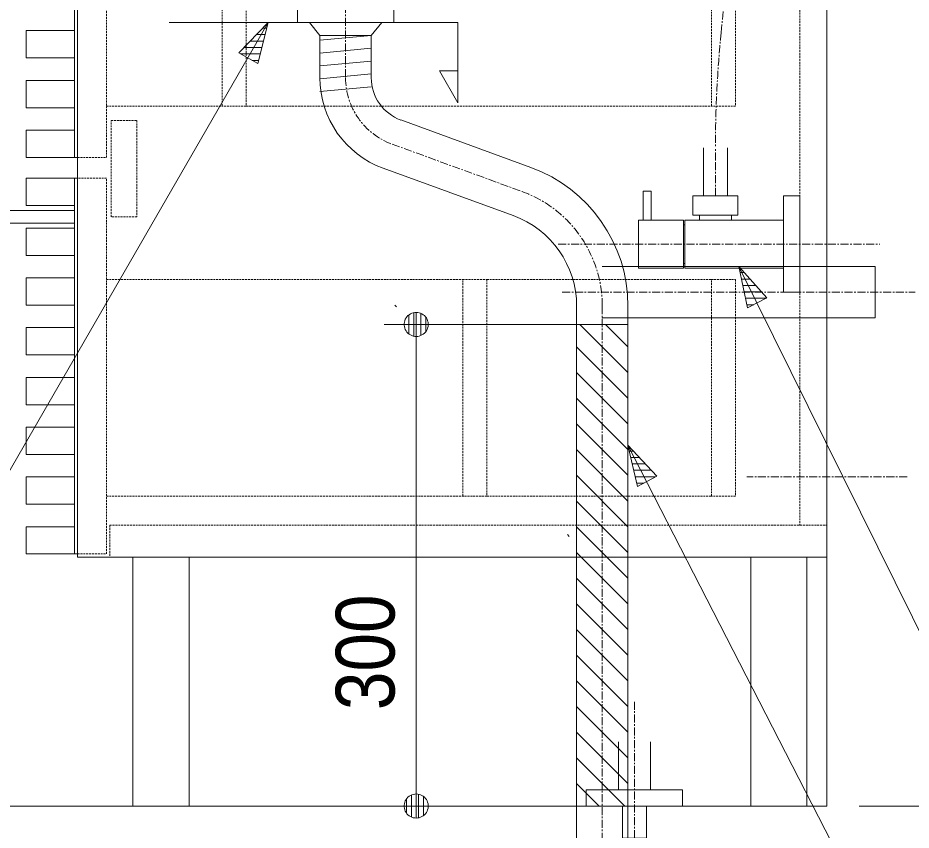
# Model space of a CAD drawing. Units: millimetres, scale not verified. Extents: x -6062 to 6062, y -3045 to 3045.
# Drawn here: x -1222 to -665, y -1935 to -1429 of the extents above; entities that cross this region are included whole.
import ezdxf
from ezdxf.enums import TextEntityAlignment as Align

# ---------------------------------------------------------------- set-up
doc = ezdxf.new("R2010")
doc.units = ezdxf.units.MM
doc.header["$LTSCALE"] = 20
doc.linetypes.add('CHAIN1', pattern=[8, 5, -1, 1, -1])
doc.linetypes.add('DASHED1', pattern=[1.8, 1.2, -0.6])
for name, color, linetype, lineweight in [('0-1_2寸法-3', 7, 'Continuous', 9), ('0-2_5ボウル・キャビネット', 7, 'Continuous', 9), ('0-4_0', 7, 'Continuous', 9), ('0-5_2寸法-2', 7, 'Continuous', 9), ('0-7_4給排水', 7, 'Continuous', 9)]:
    doc.layers.add(name, color=color, linetype=linetype, lineweight=lineweight)
doc.styles.add('ＭＳ Ｐゴシック', font='')
doc.styles.get('ＭＳ Ｐゴシック').set_extended_font_data('MS PGothic')

# ---------------------------------------------------------------- blocks, each defined once
blk = doc.blocks.new('_Dot')
at = {"layer": '0-4_0'}
for p, q in [((-10, 0), (-20, 0)), ((9.78, 2), (-9.78, 2)), ((7.99, 6), (-7.99, 6)), ((9.16, -3.98), (-9.16, -3.98)), ((6, -7.98), (-6, -7.98))]:
    blk.add_line(p, q, dxfattribs=at)
for points in [[(10, 0), (9.92, 1.25), (9.69, 2.49), (9.3, 3.68), (8.76, 4.82), (8.09, 5.88), (7.29, 6.85), (6.37, 7.71), (5.36, 8.44), (4.26, 9.05), (3.09, 9.51), (1.87, 9.82), (0.63, 9.98), (-0.63, 9.98), (-1.87, 9.82), (-3.09, 9.51), (-4.26, 9.05), (-5.36, 8.44), (-6.37, 7.71), (-7.29, 6.85), (-8.09, 5.88), (-8.76, 4.82), (-9.3, 3.68), (-9.69, 2.49), (-9.92, 1.25), (-10, 0), (0, 0)], [(-10, 0), (-9.92, -1.25), (-9.69, -2.49), (-9.3, -3.68), (-8.76, -4.82), (-8.09, -5.88), (-7.29, -6.85), (-6.37, -7.71), (-5.36, -8.44), (-4.26, -9.05), (-3.09, -9.51), (-1.87, -9.82), (-0.63, -9.98), (0.63, -9.98), (1.87, -9.82), (3.09, -9.51), (4.26, -9.05), (5.36, -8.44), (6.37, -7.71), (7.29, -6.85), (8.09, -5.88), (8.76, -4.82), (9.3, -3.68), (9.69, -2.49), (9.92, -1.25), (10, 0), (0, 0)]]:
    blk.add_lwpolyline(points, close=True, dxfattribs=at)
blk = doc.blocks.new('グループ-11')
at = {"layer": '0-7_4給排水', "linetype": 'CHAIN1'}
for p, q in [((15400, -19300), (15400, -29327.2)), ((15979, -30154.1), (17599.9, -30744.1)), ((18100, -32000), (22500, -32000)), ((18600, -32172.4), (18600, -39500))]:
    blk.add_line(p, q, dxfattribs=at)
at = {"layer": '0-7_4給排水'}
for p, q in [((15720, -28800), (15080, -28860)), ((15720, -28960), (15080, -29020)), ((15720, -29120), (15080, -29180)), ((15720, -29280), (15080, -29340)), ((15720, -29440), (15080, -29500)), ((17709.3, -30443.4), (16088.5, -29853.4)), ((15869.6, -30454.8), (17490.4, -31044.8)), ((18320, -32400), (18920, -33000)), ((18640, -32400), (18920, -32680)), ((18280, -32680), (18920, -33320)), ((18280, -33000), (18920, -33640)), ((18280, -33320), (18920, -33960)), ((18280, -33640), (18920, -34280)), ((18280, -33960), (18920, -34600)), ((18280, -34280), (18920, -34920)), ((18280, -34600), (18920, -35240)), ((18280, -34920), (18920, -35560)), ((18280, -35240), (18920, -35880)), ((18280, -35560), (18920, -36200)), ((18280, -35880), (18920, -36520)), ((18280, -36200), (18920, -36840)), ((18280, -36520), (18920, -37160)), ((18280, -36840), (18920, -37480)), ((18280, -37160), (18920, -37800)), ((18280, -37480), (18920, -38120)), ((18280, -37800), (18880, -38400)), ((18280, -38120), (18560, -38400))]:
    blk.add_line(p, q, dxfattribs=at)
for points in [[(14800, -28240), (16000, -28240), (16000, -28640), (14800, -28640)], [(15080, -28800), (14950, -28640), (15850, -28640), (15720, -28800)], [(18280, -32400), (18920, -32400), (18920, -38400), (18280, -38400)], [(18280, -32400), (18920, -32400), (18920, -38400), (18280, -38400)]]:
    blk.add_lwpolyline(points, close=True, dxfattribs=at)
for points in [[(15720, -29327.2), (15720, -28800), (15080, -28800), (15080, -29327.2)], [(18600, -31680), (22000, -31680), (22000, -32320), (18600, -32320)], [(18280, -32172.4), (18280, -39000), (18920, -39000), (18920, -32172.4)]]:
    blk.add_lwpolyline(points, dxfattribs=at)
for centre, radius, start, end in [((16280, -29327.2), 1200, 180, 250), ((16280, -29327.2), 560, 180, 250), ((17080, -32172.4), 1840, 0, 70), ((17080, -32172.4), 1200, 0, 70)]:
    blk.add_arc(centre, radius, start, end, dxfattribs=at)
at = {"layer": '0-7_4給排水', "linetype": 'CHAIN1'}
for centre, radius, start, end in [((16280, -29327.2), 880, 180, 250), ((17080, -32172.4), 1520, 0, 70)]:
    blk.add_arc(centre, radius, start, end, dxfattribs=at)
blk = doc.blocks.new('止水栓_側面')
at = {"layer": '0-7_4給排水', "linetype": 'CHAIN1'}
blk.add_line((-3010, 0), (1000, 0), dxfattribs=at)
at = {"layer": '0-7_4給排水'}
blk.add_lwpolyline([(-900, 1200), (-900, 600), (-1200, 600), (-1200, 1200)], dxfattribs=at)
for points in [[(-1950, 660), (-1850, 660), (-1850, 300), (-1950, 300)], [(-1330, 600), (-770, 600), (-770, 360), (-1330, 360)], [(-200, 600), (0, 600), (0, -600), (-200, -600)], [(-1250, 360), (-850, 360), (-850, 298), (-1250, 298)], [(-1450, -300), (-2010, -300), (-2010, 300), (-1450, 300)], [(-1450, 240), (-1430, 240), (-1430, -240), (-1450, -240)], [(-1430, 298), (-200, 298), (-200, -298), (-1430, -298)]]:
    blk.add_lwpolyline(points, close=True, dxfattribs=at)
blk = doc.blocks.new('グループ-23')
at = {"layer": '0-7_4給排水', "linetype": 'CHAIN1'}
blk.add_line((20081.8, -28761.6), (20128.2, -28297.5), dxfattribs=at)
at = {"layer": '0-7_4給排水'}
for p, q in [((16035.5, -32182.9), (16012.1, -32159.5)), ((18187.9, -35040.5), (18164.5, -35017.1))]:
    blk.add_line(p, q, dxfattribs=at)
at = {"layer": '0-7_4給排水', "linetype": 'CHAIN1'}
blk.add_lwpolyline([(20010, -30800), (20010, -30357.6), (20010, -30198.4)], dxfattribs=at)
blk.add_arc((34429.1, -30198.4), 14419.1, 174.28132, 180, dxfattribs=at)
at = {"layer": '0-7_4給排水'}
blk.add_blockref('止水栓_側面', (21060, -31400), dxfattribs=at)
blk = doc.blocks.new('グループ-24')
at = {"layer": '0-7_4給排水', "linetype": 'CHAIN1'}
blk.add_line((19000, -37100), (19000, -39300), dxfattribs=at)
at = {"layer": '0-7_4給排水'}
blk.add_lwpolyline([(18800, -37600), (18800, -38200), (19200, -38200), (19200, -37600)], dxfattribs=at)
for points in [[(18400, -38200), (19600, -38200), (19600, -38400), (18400, -38400)], [(18850, -38400), (19150, -38400), (19150, -38800), (18850, -38800)]]:
    blk.add_lwpolyline(points, close=True, dxfattribs=at)
blk = doc.blocks.new('グループ-36')
at = {"layer": '0-2_5ボウル・キャビネット', "linetype": 'DASHED1'}
for p, q in [((21060, -25600), (21060, -34900)), ((12420, -26980), (13860, -26980)), ((14160, -26980), (19960, -26980)), ((12420, -29680), (13860, -29680)), ((14160, -29680), (19960, -29680)), ((12420, -31840), (16860, -31840)), ((17160, -31840), (19960, -31840)), ((12420, -34540), (16860, -34540)), ((17160, -34540), (19960, -34540)), ((12460, -34900), (21400, -34900)), ((12460, -34900), (12460, -35300))]:
    blk.add_line(p, q, dxfattribs=at)
at = {"layer": '0-2_5ボウル・キャビネット'}
blk.add_line((12020, -25640), (12020, -28740), dxfattribs=at)
for points in [[(11400, -24600), (21400, -24600), (21400, -25600), (11400, -25600)], [(12060, -25600), (21400, -25600), (21400, -35300), (12060, -35300)], [(11420, -25640), (12020, -25640), (12020, -25980), (11420, -25980)], [(11420, -26260), (12020, -26260), (12020, -26600), (11420, -26600)], [(11420, -26880), (12020, -26880), (12020, -27220), (11420, -27220)], [(11420, -27500), (12020, -27500), (12020, -27840), (11420, -27840)], [(11420, -28120), (12020, -28120), (12020, -28460), (11420, -28460)], [(11420, -28740), (12020, -28740), (12020, -29080), (11420, -29080)], [(11420, -29360), (12020, -29360), (12020, -29700), (11420, -29700)], [(11420, -29980), (12020, -29980), (12020, -30320), (11420, -30320)], [(11420, -30580), (12020, -30580), (12020, -30920), (11420, -30920)], [(11420, -31200), (12020, -31200), (12020, -31540), (11420, -31540)], [(11420, -31820), (12020, -31820), (12020, -32160), (11420, -32160)], [(11420, -32440), (12020, -32440), (12020, -32780), (11420, -32780)], [(11420, -33060), (12020, -33060), (12020, -33400), (11420, -33400)], [(11420, -33680), (12020, -33680), (12020, -34020), (11420, -34020)], [(11420, -34300), (12020, -34300), (12020, -34640), (11420, -34640)], [(11420, -34920), (12020, -34920), (12020, -35260), (11420, -35260)], [(12750, -35300), (13450, -35300), (13450, -38400), (12750, -38400)], [(20450, -35300), (21150, -35300), (21150, -38400), (20450, -38400)]]:
    blk.add_lwpolyline(points, close=True, dxfattribs=at)
at = {"layer": '0-2_5ボウル・キャビネット', "linetype": 'DASHED1'}
for points in [[(12480, -25600), (12880, -25600), (12880, -26600), (12480, -26600)], [(13860, -26980), (14160, -26980), (14160, -29680), (13860, -29680)], [(19960, -26980), (20260, -26980), (20260, -29680), (19960, -29680)], [(12480, -29860), (12800, -29860), (12800, -31060), (12480, -31060)], [(16860, -31840), (17160, -31840), (17160, -34540), (16860, -34540)], [(19960, -31840), (20260, -31840), (20260, -34540), (19960, -34540)]]:
    blk.add_lwpolyline(points, close=True, dxfattribs=at)
at = {"layer": '0-2_5ボウル・キャビネット'}
for points in [[(12060, -30320), (12020, -30320), (12020, -25640), (12060, -25640)], [(11000, -26040), (12020, -26040), (12020, -26200), (11000, -26200)], [(12060, -30580), (12020, -30580), (12020, -35260), (12060, -35260)], [(11000, -30980), (12020, -30980), (12020, -31140), (11000, -31140)]]:
    blk.add_lwpolyline(points, dxfattribs=at)
at = {"layer": '0-2_5ボウル・キャビネット', "linetype": 'DASHED1'}
for points in [[(12060, -30320), (12420, -30320), (12420, -25640), (12060, -25640)], [(12060, -35260), (12420, -35260), (12420, -30580), (12060, -30580)]]:
    blk.add_lwpolyline(points, dxfattribs=at)
at = {"layer": '0-2_5ボウル・キャビネット'}
for centre in [(10940, -26120), (10940, -31060)]:
    blk.add_circle(centre, 100, dxfattribs=at)
blk = doc.blocks.new('グループ-37')
at = {"layer": '0-2_5ボウル・キャビネット'}
for p, q in [((21400, -38400), (21400, -13400)), ((9400, -38400), (21400, -38400))]:
    blk.add_line(p, q, dxfattribs=at)
at = {"layer": '0-2_5ボウル・キャビネット', "linetype": 'CHAIN1'}
blk.add_line((22400, -34300), (20400, -34300), dxfattribs=at)
at = {"layer": '0-2_5ボウル・キャビネット'}
blk.add_blockref('グループ-36', (0, 0), dxfattribs=at)

msp = doc.modelspace()

# ---------------------------------------------------------------- linework, layer by layer
at = {"layer": '0-1_2寸法-3'}
for p, q in [((-1066.72, -1435.51), (-1069.24, -1435.51)), ((-1067.72, -1439.51), (-1073.1, -1439.51)), ((-1068.72, -1443.51), (-1076.96, -1443.51)), ((-1070.71, -1451.51), (-1083.03, -1451.51)), ((-1069.72, -1447.51), (-1080.83, -1447.51)), ((-1071.71, -1455.51), (-1075.82, -1455.51)), ((-769.15, -1587.72), (-771.71, -1587.72)), ((-765.55, -1591.72), (-770.86, -1591.72)), ((-761.95, -1595.72), (-770.01, -1595.72)), ((-758.35, -1599.72), (-769.16, -1599.72)), ((-755.26, -1603.72), (-768.31, -1603.72)), ((-763.11, -1607.72), (-767.46, -1607.72)), ((-838.13, -1698.89), (-840.67, -1698.89)), ((-834.4, -1702.89), (-839.74, -1702.89)), ((-830.67, -1706.89), (-838.82, -1706.89)), ((-826.94, -1710.89), (-837.89, -1710.89)), ((-824.3, -1714.89), (-836.97, -1714.89)), ((-831.82, -1718.89), (-836.05, -1718.89))]:
    msp.add_line(p, q, dxfattribs=at)
for points in [[(-1065.85, -1432), (-1607.4, -2370), (-1176.24, -2370)], [(-947.5, -1462), (-959.05, -1462), (-947.5, -1482), (-947.5, -1432), (-1127.5, -1432)], [(-820.12, -2370), (-382.97, -2370), (-772.5, -1584)], [(-1341.67, -2270), (-546.69, -2270), (-841.5, -1695.28)]]:
    msp.add_lwpolyline(points, dxfattribs=at)
for points in [[(-1084.11, -1450.91), (-1065.85, -1432), (-1072.21, -1457.51)], [(-1084.11, -1450.91), (-1065.85, -1432), (-1072.21, -1457.51)], [(-767.03, -1609.72), (-772.5, -1584), (-754.91, -1603.54)], [(-767.03, -1609.72), (-772.5, -1584), (-754.91, -1603.54)], [(-835.59, -1720.89), (-841.5, -1695.28), (-823.57, -1714.5)], [(-835.59, -1720.89), (-841.5, -1695.28), (-823.57, -1714.5)]]:
    msp.add_lwpolyline(points, close=True, dxfattribs=at)
at = {"layer": '0-5_2寸法-2'}
for p, q in [((-873.5, -1620), (-993.5, -1620)), ((-973.5, -1904.99), (-973.5, -1635.01)), ((-873.5, -1920), (-993.5, -1920)), ((-697.5, -1920), (-547.5, -1920)), ((-697.5, -1920), (-547.5, -1920))]:
    msp.add_line(p, q, dxfattribs=at)

# ---------------------------------------------------------------- block references
at = {"layer": '0-2_5ボウル・キャビネット', "xscale": 0.05, "yscale": 0.05}
msp.add_blockref('グループ-37', (-1787.5, 0), dxfattribs=at)
at = {"layer": '0-5_2寸法-2', "xscale": 0.7503418, "yscale": 0.7503418}
for p, rotation in [((-973.5, -1620), 90), ((-973.5, -1920), 270)]:
    msp.add_blockref('_Dot', p, dxfattribs=dict(at, rotation=rotation))
at = {"layer": '0-7_4給排水', "xscale": 0.05, "yscale": 0.05}
for name in ['グループ-23', 'グループ-11', 'グループ-24']:
    msp.add_blockref(name, (-1787.5, 0), dxfattribs=at)

# ---------------------------------------------------------------- texts
at = {"layer": '0-5_2寸法-2', "style": 'ＭＳ Ｐゴシック', "width": 0.9}
msp.add_text('300', height=36.66, rotation=90, dxfattribs=at).set_placement((-975.98, -1860.23), align=Align.BOTTOM_LEFT)

doc.saveas('drawing.dxf')
